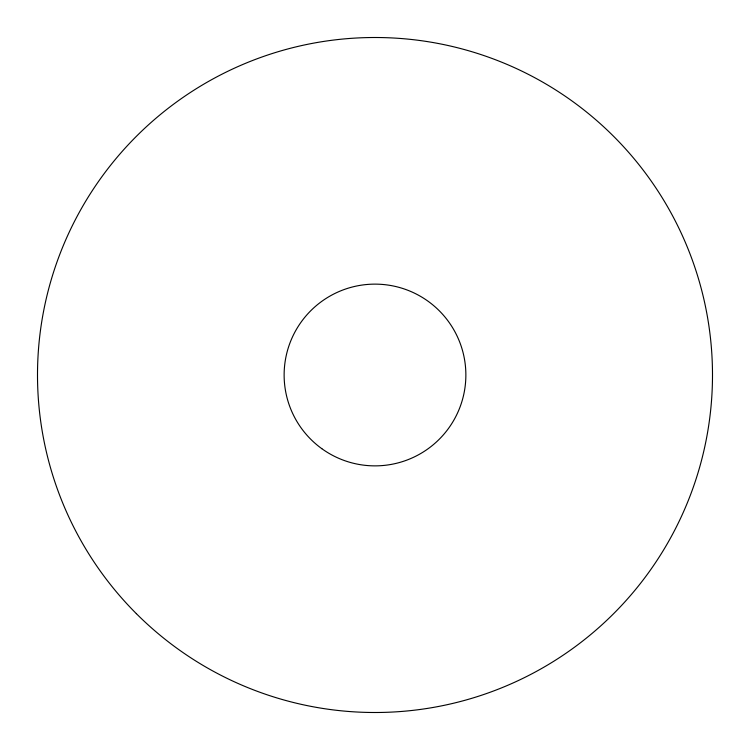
<?xml version="1.0" encoding="UTF-8"?>
<svg xmlns="http://www.w3.org/2000/svg" width="750" height="750" viewBox="0 0 750 750"><rect width="100%" height="100%" fill="white"/><g stroke="black" fill="none" stroke-linecap="round" stroke-linejoin="round"><path stroke-width="1.12" d="M321.806 448.669A90.862 90.862 0 0 0 465.394 384.234A90.862 90.862 0 0 0 337.8 292.097A90.862 90.862 0 0 0 321.806 448.669M136.35 613.65A337.5 337.5 0 0 0 700.997 462.347A337.5 337.5 0 0 0 287.653 49.003A337.5 337.5 0 0 0 136.35 613.65"/></g></svg>
